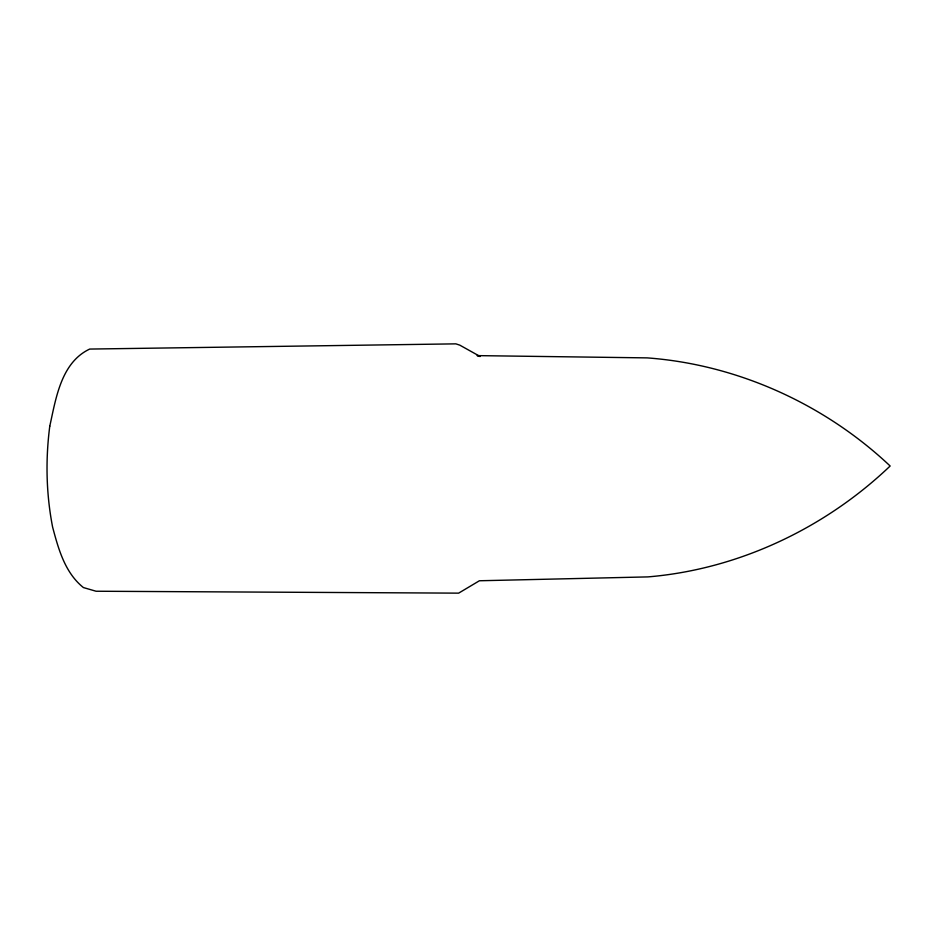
<?xml version="1.0" encoding="UTF-8"?>
<svg xmlns="http://www.w3.org/2000/svg" width="937" height="937" viewBox="0 0 937 937"><rect width="100%" height="100%" fill="white"/><g stroke="black" fill="none" stroke-linecap="round" stroke-linejoin="round"><path stroke-width="1.41" d="M49.778 426.183C45.421 459.762 46.147 493.846 52.613 527.098C58.445 549.012 64.922 572.741 83.405 587.558L96.054 591.235L458.638 593.144L479.404 580.764L647.889 576.899C738.133 569.415 824.783 528.398 890.15 466.005C824.49 404.058 737.29 364.505 647.198 357.887L477.097 355.615L480.166 356.505L459.774 345.132L455.862 343.856L89.683 349.068C61.034 362.572 55.915 398.459 49.778 426.183"/></g></svg>
